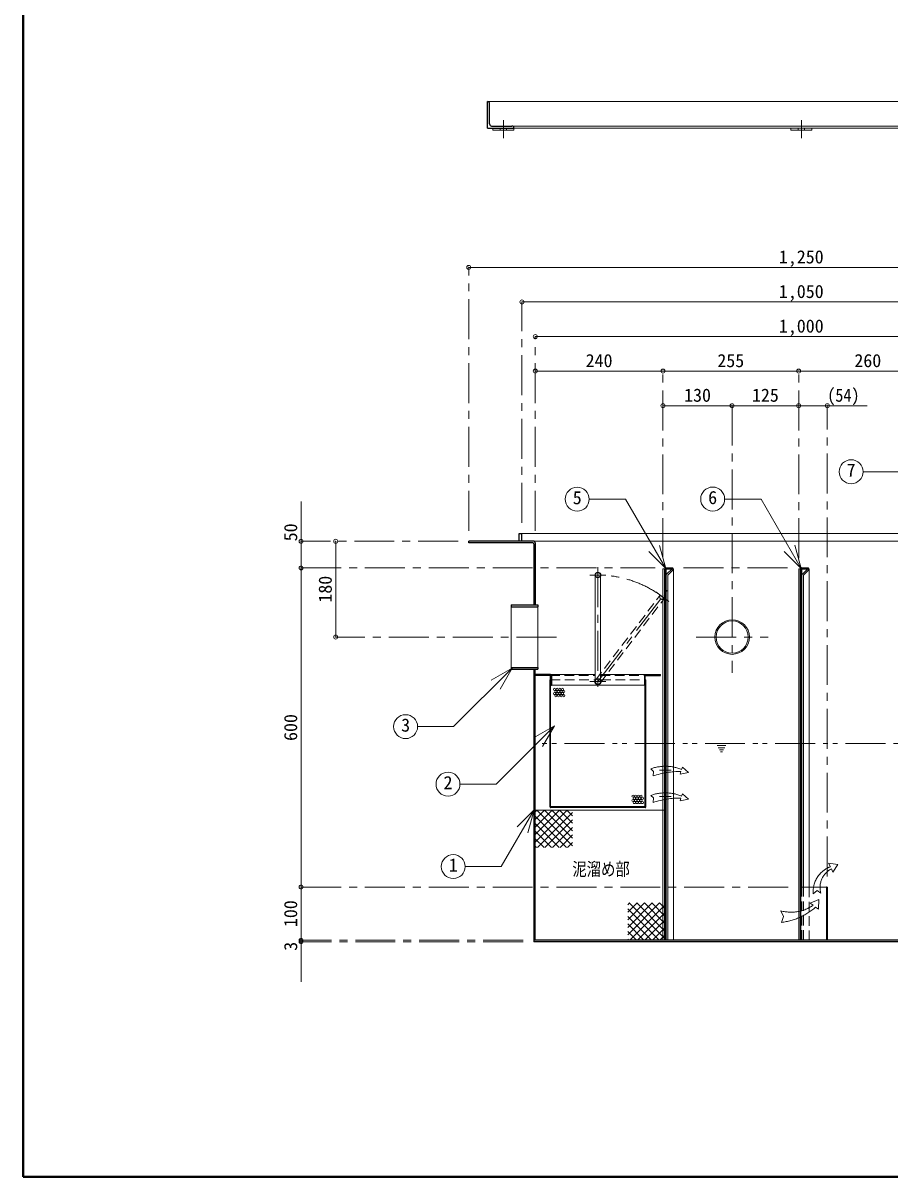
# Model space of a CAD drawing. Units: millimetres at full size, sheet at 1:15. Extents: x -3184 to 2891, y -2037 to 2178.
# Drawn here: x -3184 to -1555, y -2037 to 132 of the extents above; entities that cross this region are included whole.
import ezdxf
from ezdxf.enums import TextEntityAlignment as Align

# ---------------------------------------------------------------- set-up
doc = ezdxf.new("R2010")
doc.units = ezdxf.units.MM
doc.header["$LTSCALE"] = 15
doc.header["$PDMODE"] = 32
doc.header["$PDSIZE"] = 7.5
for name, pattern in [('CHAIN1', [8, 5, -1, 1, -1]), ('DASHED1', [1.8, 1.2, -0.6]), ('DOUBLE_CHAIN1', [8.8, 5, -1, 0.6, -0.6, 0.6, -1])]:
    doc.linetypes.add(name, pattern=pattern)
doc.layers.add('0-0', color=4, linetype='Continuous', lineweight=9)
doc.styles.add('ＭＳ ゴシック', font='')
doc.styles.get('ＭＳ ゴシック').set_extended_font_data('MS Gothic')

msp = doc.modelspace()

# ---------------------------------------------------------------- linework, layer by layer
at = {"layer": '0-0', "color": 1, "lineweight": 40}
for p, q in [((-3184.2, -2037.13), (-3184.2, 2177.87)), ((2890.8, -2037.13), (-3184.2, -2037.13))]:
    msp.add_line(p, q, dxfattribs=at)
at = {"layer": '0-0', "color": 5, "lineweight": 25}
for p, q in [((-2311.7, -65.33), (-2311.7, -15.33)), ((-2307.7, -57.33), (-2307.7, -19.33)), ((-2303.7, -61.33), (-2265.7, -61.33)), ((-2311.7, -65.33), (-2261.7, -65.33)), ((-2346.7, -845.13), (-2346.7, -842.13)), ((-2224.7, -842.13), (-2346.7, -842.13)), ((-2226.2, -845.13), (-2346.7, -845.13)), ((-2251.7, -842.13), (-2251.7, -827.13)), ((-2251.7, -827.13), (-2246.7, -827.13)), ((-2246.7, -842.13), (-2246.7, -827.13)), ((-2221.7, -845.13), (-2221.7, -961.63)), ((-2224.7, -846.63), (-2224.7, -961.63)), ((-1977.95, -893.63), (-1977.95, -1592.13)), ((-1976.45, -892.13), (-1962.95, -892.13)), ((-1976.45, -894.38), (-1976.45, -1592.13)), ((-1975.7, -893.63), (-1962.95, -893.63)), ((-1962.95, -893.63), (-1962.95, -892.13)), ((-1722.95, -893.63), (-1722.95, -1492.13)), ((-1721.45, -892.13), (-1707.95, -892.13)), ((-1721.45, -894.38), (-1721.45, -1492.13)), ((-1720.7, -893.63), (-1707.95, -893.63)), ((-1707.95, -893.63), (-1707.95, -892.13)), ((-2266.7, -961.63), (-2216.7, -961.63)), ((-2266.7, -961.63), (-2266.7, -965.13)), ((-2266.7, -965.13), (-2216.7, -965.13)), ((-2216.7, -961.63), (-2216.7, -965.13)), ((-2266.7, -1079.13), (-2216.7, -1079.13)), ((-2266.7, -1079.13), (-2266.7, -1082.63)), ((-2266.7, -1082.63), (-2216.7, -1082.63)), ((-2224.7, -1082.63), (-2224.7, -1595.13)), ((-2221.7, -1592.13), (-2221.7, -1082.63)), ((-2216.7, -1079.13), (-2216.7, -1082.63)), ((-2221.45, -1092.63), (-2221.45, -1094.13)), ((-2192.95, -1092.63), (-2221.45, -1092.63)), ((-2193.7, -1094.13), (-2221.45, -1094.13)), ((-2193.95, -1102.63), (-2192.95, -1102.63)), ((-2193.95, -1341.63), (-2193.95, -1102.63)), ((-2192.95, -1341.13), (-2192.95, -1094.88)), ((-2191.45, -1094.13), (-2191.45, -1112.63)), ((-2016.45, -1094.13), (-2016.45, -1112.63)), ((-2014.95, -1092.63), (-1986.45, -1092.63)), ((-2014.95, -1341.13), (-2014.95, -1094.88)), ((-2014.95, -1102.63), (-2013.95, -1102.63)), ((-2014.2, -1094.13), (-1986.45, -1094.13)), ((-2013.95, -1341.63), (-2013.95, -1102.63)), ((-1986.45, -1094.13), (-1986.45, -1092.63)), ((-2192.95, -1112.63), (-2191.45, -1112.63)), ((-2016.45, -1112.63), (-2014.95, -1112.63)), ((-2014.95, -1342.63), (-2192.95, -1342.63)), ((-2015.45, -1341.63), (-2192.45, -1341.63)), ((-1721.45, -1492.13), (-1722.95, -1492.13)), ((-1674.45, -1492.13), (-1674.45, -1592.13)), ((-1672.95, -1492.13), (-1674.45, -1492.13)), ((-1672.95, -1492.13), (-1672.95, -1592.13)), ((-1218.7, -1592.13), (-2224.7, -1592.13)), ((-1218.7, -1595.13), (-2224.7, -1595.13))]:
    msp.add_line(p, q, dxfattribs=at)
at = {"layer": '0-0', "color": 7, "lineweight": 18}
for p, q in [((-1131.7, -15.33), (-2311.7, -15.33)), ((-2265.7, -61.33), (-1177.7, -61.33)), ((-2261.7, -65.33), (-1181.7, -65.33)), ((-1605.63, -711.29), (-1537.18, -711.29)), ((-2120.35, -763.01), (-2051.89, -763.01)), ((-1976.65, -893.33), (-2051.89, -763.01)), ((-1865.81, -762.67), (-1797.36, -762.67)), ((-1722.12, -892.99), (-1797.36, -762.67)), ((-1976.65, -893.33), (-2008.47, -861.51)), ((-1976.65, -893.33), (-1988.3, -849.87)), ((-1722.12, -892.99), (-1753.94, -861.17)), ((-1722.12, -892.99), (-1733.76, -849.53)), ((-2108.95, -905.63), (-2108.95, -1105.63)), ((-2098.95, -905.63), (-2098.95, -1105.63)), ((-1978.7, -893.63), (-1981.7, -893.63)), ((-1981.7, -1592.13), (-1981.7, -893.63)), ((-1978.7, -1592.13), (-1978.7, -893.63)), ((-1975.7, -905.87), (-1975.7, -1592.13)), ((-1974.82, -903.75), (-1964.7, -893.63)), ((-1972.7, -906.49), (-1972.7, -1592.13)), ((-1972.26, -905.43), (-1962.58, -895.75)), ((-1964.7, -893.63), (-1962.58, -895.75)), ((-1723.7, -893.63), (-1726.7, -893.63)), ((-1726.7, -1592.13), (-1726.7, -893.63)), ((-1723.7, -1592.13), (-1723.7, -893.63)), ((-1720.7, -905.87), (-1720.7, -1492.13)), ((-1719.82, -903.75), (-1709.7, -893.63)), ((-1717.7, -906.49), (-1717.7, -1492.13)), ((-1717.26, -905.43), (-1707.58, -895.75)), ((-1709.7, -893.63), (-1707.58, -895.75)), ((-2266.7, -1079.13), (-2266.7, -965.13)), ((-2216.7, -1079.13), (-2216.7, -965.13)), ((-2265.4, -1080.89), (-2375.07, -1190.56)), ((-2265.4, -1080.89), (-2304.38, -1103.39)), ((-2265.4, -1080.89), (-2287.9, -1119.87)), ((-2442.83, -1190.56), (-2375.07, -1190.56)), ((-2185.74, -1189.04), (-2295.41, -1298.7)), ((-2185.74, -1189.04), (-2224.71, -1211.54)), ((-2185.74, -1189.04), (-2208.24, -1228.01)), ((-2363.16, -1298.7), (-2295.41, -1298.7)), ((-2223.98, -1346.88), (-2285.64, -1453.68)), ((-2223.98, -1346.88), (-2255.8, -1378.7)), ((-2223.98, -1346.88), (-2235.63, -1390.35)), ((-2353.3, -1453.68), (-2285.64, -1453.68)), ((-1722.95, -1592.13), (-1722.95, -1492.13)), ((-1674.45, -1492.13), (-1721.45, -1492.13))]:
    msp.add_line(p, q, dxfattribs=at)
at = {"layer": '0-0', "linetype": 'CHAIN1'}
for p, q in [((-2281.7, -84.33), (-2281.7, -50.33)), ((-1721.7, -84.33), (-1721.7, -50.33)), ((-2346.7, -822.13), (-2346.7, -327.13)), ((-2246.7, -807.13), (-2246.7, -392.13)), ((-2221.7, -822.13), (-2221.7, -457.13)), ((-1981.7, -873.63), (-1981.7, -522.13)), ((-1726.7, -873.63), (-1726.7, -522.13)), ((-1851.7, -587.13), (-1851.7, -1089.63)), ((-1672.95, -1472.13), (-1672.95, -587.13)), ((-2366.7, -842.13), (-2661.7, -842.13)), ((-2661.7, -892.13), (-1996.45, -892.13)), ((-2088.95, -905.63), (-2118.95, -905.63)), ((-2103.95, -890.63), (-2103.95, -1120.63)), ((-1942.95, -892.13), (-1741.45, -892.13)), ((-2103.95, -1105.63), (-1973.88, -934.44)), ((-1971.01, -955.46), (-1994.9, -937.31)), ((-2181.7, -1022.13), (-2596.7, -1022.13)), ((-1919.2, -1022.13), (-1784.2, -1022.13)), ((-2088.95, -1105.63), (-2118.95, -1105.63)), ((-1987.95, -1272.13), (-1966.45, -1272.13)), ((-1987.95, -1322.13), (-1966.45, -1322.13)), ((-2661.7, -1492.13), (-1737.95, -1492.13)), ((-2244.7, -1592.13), (-2661.7, -1592.13)), ((-2244.7, -1595.13), (-2661.7, -1595.13))]:
    msp.add_line(p, q, dxfattribs=at)
at = {"layer": '0-0'}
for p, q in [((-2301.7, -69.33), (-2301.7, -65.33)), ((-2301.7, -69.33), (-2261.7, -69.33)), ((-2261.7, -69.33), (-2261.7, -65.33)), ((-1741.7, -69.33), (-1741.7, -65.33)), ((-1741.7, -69.33), (-1701.7, -69.33)), ((-1701.7, -69.33), (-1701.7, -65.33)), ((-2346.7, -327.13), (-1096.7, -327.13)), ((-1196.7, -392.13), (-2246.7, -392.13)), ((-2221.7, -457.13), (-1221.7, -457.13)), ((-1981.7, -522.13), (-2221.7, -522.13)), ((-1726.7, -522.13), (-1981.7, -522.13)), ((-1466.7, -522.13), (-1726.7, -522.13)), ((-1851.7, -587.13), (-1981.7, -587.13)), ((-1726.7, -587.13), (-1851.7, -587.13)), ((-1597.95, -587.13), (-1726.7, -587.13)), ((-2661.7, -767.13), (-2661.7, -892.13)), ((-2596.7, -1022.13), (-2596.7, -842.13)), ((-2246.7, -827.13), (-1196.7, -827.13)), ((-2224.7, -842.13), (-1218.7, -842.13)), ((-2661.7, -892.13), (-2661.7, -1492.13)), ((-1978.7, -893.63), (-1977.95, -893.63)), ((-1962.95, -893.63), (-1961.7, -893.63)), ((-1961.7, -1592.13), (-1961.7, -893.63)), ((-1723.7, -893.63), (-1722.95, -893.63)), ((-1707.95, -893.63), (-1706.7, -893.63)), ((-1706.7, -1492.13), (-1706.7, -893.63)), ((-2192.95, -1092.63), (-2108.95, -1092.63)), ((-2098.95, -1092.63), (-2014.95, -1092.63)), ((-2191.45, -1112.63), (-2016.45, -1112.63)), ((-2221.7, -1407.55), (-2161.79, -1347.63)), ((-2221.7, -1393.4), (-2175.93, -1347.63)), ((-2221.7, -1379.26), (-2190.07, -1347.63)), ((-2221.7, -1365.12), (-2204.21, -1347.63)), ((-2221.7, -1350.98), (-2218.35, -1347.63)), ((-1977.95, -1347.63), (-2221.7, -1347.63)), ((-2221.7, -1358.78), (-2162.85, -1417.63)), ((-2218.71, -1347.63), (-2151.7, -1414.63)), ((-2217.64, -1417.63), (-2151.7, -1351.69)), ((-2204.56, -1347.63), (-2151.7, -1400.49)), ((-2203.5, -1417.63), (-2151.7, -1365.83)), ((-2190.42, -1347.63), (-2151.7, -1386.35)), ((-2176.28, -1347.63), (-2151.7, -1372.21)), ((-2162.14, -1347.63), (-2151.7, -1358.06)), ((-2221.7, -1372.92), (-2176.99, -1417.63)), ((-2221.7, -1387.06), (-2191.13, -1417.63)), ((-2189.36, -1417.63), (-2151.7, -1379.97)), ((-2221.7, -1401.2), (-2205.27, -1417.63)), ((-2175.22, -1417.63), (-2151.7, -1394.11)), ((-2161.07, -1417.63), (-2151.7, -1408.26)), ((-2221.7, -1415.34), (-2219.42, -1417.63)), ((-2661.7, -1492.13), (-2661.7, -1592.13)), ((-2047.95, -1582.05), (-1988.04, -1522.13)), ((-2047.95, -1567.9), (-2002.18, -1522.13)), ((-2047.95, -1553.76), (-2016.32, -1522.13)), ((-2047.95, -1539.62), (-2030.46, -1522.13)), ((-2047.95, -1525.48), (-2044.6, -1522.13)), ((-2047.95, -1533.28), (-1989.1, -1592.13)), ((-2044.96, -1522.13), (-1977.95, -1589.13)), ((-2043.89, -1592.13), (-1977.95, -1526.19)), ((-2030.81, -1522.13), (-1977.95, -1574.99)), ((-2016.67, -1522.13), (-1977.95, -1560.85)), ((-2002.53, -1522.13), (-1977.95, -1546.71)), ((-1988.39, -1522.13), (-1977.95, -1532.56)), ((-2047.95, -1547.42), (-2003.24, -1592.13)), ((-2047.95, -1561.56), (-2017.38, -1592.13)), ((-2029.75, -1592.13), (-1977.95, -1540.33)), ((-2015.61, -1592.13), (-1977.95, -1554.47)), ((-2047.95, -1575.7), (-2031.52, -1592.13)), ((-2001.47, -1592.13), (-1977.95, -1568.61)), ((-1987.32, -1592.13), (-1977.95, -1582.76)), ((-2661.7, -1592.13), (-2661.7, -1670.13)), ((-2047.95, -1589.84), (-2045.67, -1592.13))]:
    msp.add_line(p, q, dxfattribs=at)
at = {"layer": '0-0', "linetype": 'DASHED1'}
for p, q in [((-2287.7, -69.33), (-2287.7, -65.33)), ((-2275.7, -69.33), (-2275.7, -65.33)), ((-1727.7, -69.33), (-1727.7, -65.33)), ((-1715.7, -69.33), (-1715.7, -65.33)), ((-2107.93, -1102.61), (-1986.93, -943.36)), ((-2099.97, -1108.66), (-1978.97, -949.41)), ((-2193.7, -1094.13), (-2108.95, -1094.13)), ((-2098.95, -1094.13), (-2014.2, -1094.13)), ((-2097.95, -1102.63), (-2014.95, -1102.63)), ((-2097.95, -1102.63), (-2097.95, -1105.63)), ((-1721.45, -1492.13), (-1721.45, -1592.13)), ((-1720.7, -1492.13), (-1720.7, -1592.13)), ((-1717.7, -1492.13), (-1717.7, -1592.13)), ((-1706.7, -1592.13), (-1706.7, -1492.13))]:
    msp.add_line(p, q, dxfattribs=at)
at = {"layer": '0-0', "linetype": 'DOUBLE_CHAIN1'}
for p, q in [((-1431.7, -1222.13), (-2221.7, -1222.13)), ((-1863.7, -1226.13), (-1879.7, -1226.13)), ((-1865.7, -1230.13), (-1877.7, -1230.13)), ((-1867.7, -1234.13), (-1875.7, -1234.13)), ((-1869.7, -1238.13), (-1873.7, -1238.13)), ((-1947.9, -1274.79), (-1949.62, -1280.09)), ((-1949.62, -1280.09), (-1933.98, -1276.88)), ((-1945.24, -1266.64), (-1946.7, -1271.12)), ((-1945.24, -1266.64), (-1933.98, -1276.88)), ((-2004.59, -1319.86), (-1999.62, -1324.68)), ((-1945.24, -1316.64), (-1946.7, -1321.12)), ((-1945.24, -1316.64), (-1933.98, -1326.88)), ((-1999.62, -1324.68), (-1999.91, -1333.16)), ((-1947.9, -1324.79), (-1949.62, -1330.09)), ((-1949.62, -1330.09), (-1933.98, -1326.88)), ((-1667.19, -1453.96), (-1670.74, -1447.54)), ((-1670.74, -1447.54), (-1653.07, -1449.78)), ((-1704.94, -1522.2), (-1689.04, -1515.3)), ((-1699.37, -1504.7), (-1692.26, -1498.6)), ((-1685.13, -1503.46), (-1692.26, -1498.6)), ((-1699.37, -1526.36), (-1704.94, -1522.2))]:
    msp.add_line(p, q, dxfattribs=at)
at = {"layer": '0-0', "color": 7, "linetype": 'DASHED1', "lineweight": 18}
for p, q in [((-1977.95, -1259.63), (-1976.45, -1259.63)), ((-1977.95, -1284.63), (-1976.45, -1284.63)), ((-1977.95, -1309.63), (-1976.45, -1309.63)), ((-1977.95, -1334.63), (-1976.45, -1334.63))]:
    msp.add_line(p, q, dxfattribs=at)
at = {"layer": '0-0', "linetype": 'DASHED1'}
msp.add_lwpolyline([(-2192.95, -1102.63), (-2109.95, -1102.63), (-2109.95, -1105.63)], dxfattribs=at)
at = {"layer": '0-0', "linetype": 'DOUBLE_CHAIN1'}
for points in [[(-2004.59, -1269.86), (-1999.62, -1274.68), (-1999.91, -1283.16)], [(-1664.71, -1457.67), (-1662.39, -1464.24), (-1653.07, -1449.78)], [(-1695.03, -1530.07), (-1689.53, -1533.93), (-1689.04, -1515.3)], [(-1760.01, -1536.88), (-1755.52, -1547.57), (-1758.77, -1558.53)]]:
    msp.add_lwpolyline(points, dxfattribs=at)
at = {"layer": '0-0', "color": 7, "lineweight": 18}
for centre in [(-1628.13, -711.29), (-2142.85, -763.01), (-1888.31, -762.67), (-2465.33, -1190.56), (-2385.66, -1298.7), (-2375.8, -1453.68)]:
    msp.add_circle(centre, 22.5, dxfattribs=at)
at = {"layer": '0-0', "color": 5, "lineweight": 25}
msp.add_circle((-2103.95, -905.63), 5, dxfattribs=at)
at = {"layer": '0-0', "linetype": 'DASHED1'}
msp.add_circle((-1982.95, -946.38), 5, dxfattribs=at)
at = {"layer": '0-0'}
for centre, radius in [((-1851.7, -1022.13), 32.5), ((-1851.7, -1022.13), 30.25), ((-2185.61, -1120.43), 2), ((-2185.61, -1128.43), 2), ((-2183.11, -1124.43), 2), ((-2180.61, -1120.43), 2), ((-2180.61, -1128.43), 2), ((-2178.11, -1124.43), 2), ((-2175.61, -1120.43), 2), ((-2175.61, -1128.43), 2), ((-2173.11, -1124.43), 2), ((-2170.61, -1120.43), 2), ((-2170.61, -1128.43), 2), ((-2168.11, -1124.43), 2), ((-2183.11, -1132.43), 2), ((-2178.11, -1132.43), 2), ((-2173.11, -1132.43), 2), ((-2168.11, -1132.43), 2), ((-2038, -1321.34), 2), ((-2033, -1321.34), 2), ((-2028, -1321.34), 2), ((-2023, -1321.34), 2), ((-2038, -1329.34), 2), ((-2035.5, -1325.34), 2), ((-2035.5, -1333.34), 2), ((-2033, -1329.34), 2), ((-2030.5, -1325.34), 2), ((-2030.5, -1333.34), 2), ((-2028, -1329.34), 2), ((-2025.5, -1325.34), 2), ((-2025.5, -1333.34), 2), ((-2023, -1329.34), 2), ((-2020.5, -1325.34), 2), ((-2020.5, -1333.34), 2)]:
    msp.add_circle(centre, radius, dxfattribs=at)
at = {"layer": '0-0', "color": 5, "lineweight": 25}
for centre, radius, start, end in [((-2311.7, -19.33), 4, 0, 90), ((-2303.7, -57.33), 4, 180, 270), ((-2265.7, -65.33), 4, 0, 90), ((-2226.2, -846.63), 1.5, 0, 90), ((-2224.7, -845.13), 3, 0, 90), ((-1976.45, -893.63), 1.5, 90, 180), ((-1975.7, -894.38), 0.75, 90, 180), ((-1721.45, -893.63), 1.5, 90, 180), ((-1720.7, -894.38), 0.75, 90, 180), ((-2193.7, -1094.88), 0.75, 0, 90), ((-2192.95, -1094.13), 1.5, 0, 90), ((-2014.95, -1094.13), 1.5, 90, 180), ((-2014.2, -1094.88), 0.75, 90, 180), ((-2192.95, -1341.63), 1, 180, 270), ((-2192.45, -1341.13), 0.5, 180, 270), ((-2015.45, -1341.13), 0.5, 270, 0), ((-2014.95, -1341.63), 1, 270, 0)]:
    msp.add_arc(centre, radius, start, end, dxfattribs=at)
at = {"layer": '0-0', "linetype": 'CHAIN1'}
msp.add_arc((-2103.95, -1105.63), 200, 52.77116, 90, dxfattribs=at)
at = {"layer": '0-0', "color": 7, "lineweight": 18}
for centre, radius, start, end in [((-1972.7, -905.87), 3, 135, 180), ((-1971.2, -906.49), 1.5, 135, 180), ((-1717.7, -905.87), 3, 135, 180), ((-1716.2, -906.49), 1.5, 135, 180), ((-2103.95, -1105.63), 5, 180, 0)]:
    msp.add_arc(centre, radius, start, end, dxfattribs=at)
at = {"layer": '0-0', "linetype": 'DASHED1'}
for radius, start, end in [(6, 180, 0), (5, 0, 180)]:
    msp.add_arc((-2103.95, -1105.63), radius, start, end, dxfattribs=at)
at = {"layer": '0-0', "linetype": 'DOUBLE_CHAIN1'}
for centre, radius, start, end in [((-1977.27, -1345.32), 80.26, 67.60885, 109.902), ((-1948.42, -1437.38), 162.59, 89.81651, 108.46414), ((-1977.27, -1395.32), 80.26, 67.60885, 109.902), ((-1948.42, -1487.38), 162.59, 89.81651, 108.46414), ((-1649.47, -1500.77), 50.05, 110.73128, 184.50736), ((-1647.09, -1492.98), 39.46, 116.52955, 195.40187), ((-1740.99, -1466.45), 72.95, 254.88934, 304.79293), ((-1772.15, -1442.98), 116.33, 276.6062, 311.52506)]:
    msp.add_arc(centre, radius, start, end, dxfattribs=at)
at = {"layer": '0-0', "color": 1}
for p in [(-2346.7, -327.13), (-2246.7, -392.13), (-2221.7, -457.13), (-2221.7, -522.13), (-1981.7, -522.13), (-1726.7, -522.13), (-1981.7, -587.13), (-1851.7, -587.13), (-1726.7, -587.13), (-1672.95, -587.13), (-2661.7, -842.13), (-2596.7, -842.13), (-2661.7, -892.13), (-2596.7, -1022.13), (-2661.7, -1492.13), (-2661.7, -1592.13), (-2661.7, -1595.13)]:
    msp.add_point(p, dxfattribs=at)

# ---------------------------------------------------------------- texts
at = {"layer": '0-0', "color": 7, "style": 'ＭＳ ゴシック'}
for s, p in [('1,250', (-1763.89, -327.13)), ('1,050', (-1763.89, -392.13)), ('1,000', (-1763.89, -457.13)), ('240', (-2127.01, -522.13)), ('255', (-1879.51, -522.13)), ('260', (-1622.01, -522.13)), ('130', (-1942.01, -587.13)), ('125', (-1814.51, -587.13)), ('7', (-1636.57, -728.16)), ('5', (-2151.28, -779.89)), ('6', (-1896.75, -779.55)), ('3', (-2473.76, -1207.43)), ('2', (-2394.1, -1315.58)), ('1', (-2384.24, -1470.55))]:
    msp.add_text(s, height=24.74, dxfattribs=at).set_placement(p, align=Align.BOTTOM_LEFT)
for s, width, p in [('(54)', 0.9, (-1672.95, -587.13)), ('泥溜め部', 0.8, (-2152.04, -1478.2))]:
    msp.add_text(s, height=24.74, dxfattribs=dict(at, width=width)).set_placement(p, align=Align.BOTTOM_LEFT)
for s, p in [('50', (-2661.7, -842.13)), ('180', (-2596.7, -957.44)), ('600', (-2661.7, -1217.44)), ('100', (-2661.7, -1567.44)), ('3', (-2661.7, -1612.01))]:
    msp.add_text(s, height=24.74, rotation=90, dxfattribs=at).set_placement(p, align=Align.BOTTOM_LEFT)

doc.saveas('drawing.dxf')
